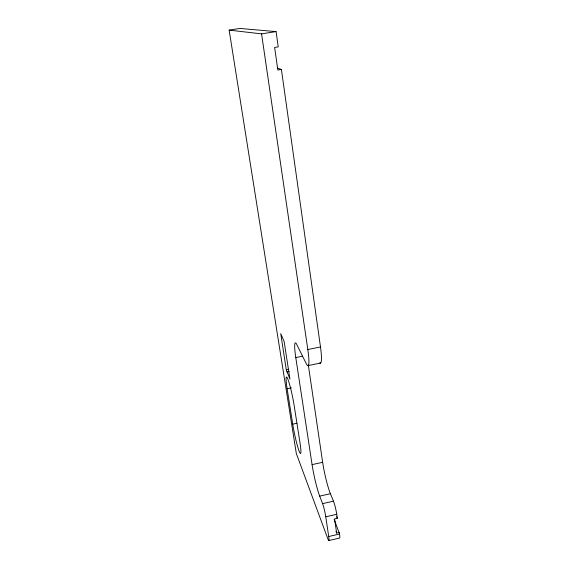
<?xml version="1.0" encoding="UTF-8"?>
<svg xmlns="http://www.w3.org/2000/svg" width="569" height="569" viewBox="0 0 569 569"><rect width="100%" height="100%" fill="white"/><g stroke="black" fill="none" stroke-linecap="round" stroke-linejoin="round"><path stroke-width="0.85" d="M319.714 362.951A26.43 3.62 78.6 0 0 320.489 346.962L281.406 69.461L277.843 70.037L274.628 47.447L278.227 46.878L276.079 31.601L239.969 28.45L229.143 30.121L296.321 453.514L327.872 538.886A9.637 0.953 77.4 0 0 328.718 536.524L339.579 534.028L334.159 519.355M328.718 540.55L339.487 538.068A9.623 1.067 77.2 0 0 339.579 534.028M336.002 531.446L336.642 533.082L339.352 532.463M328.718 536.524L325.767 516.787L336.734 514.298A9.652 1.095 77.3 0 0 333.484 501.189L330.418 493.714A23.834 2.753 77.6 0 1 322.651 462.313L308.313 364.971M336.734 514.298L337.31 518.274L334.572 518.892L336.642 533.082M229.143 30.121L261.562 33.863L307.808 349.53A26.48 3.236 78.6 0 1 306.25 363.641L296.805 344.558A24.567 2.767 78.5 0 0 295.78 357.581L312.082 464.631A23.87 2.454 77.7 0 0 319.686 496.118L322.58 503.636L333.484 501.189M319.686 496.118L330.418 493.714M312.082 464.631L322.651 462.313M292.729 424.154L287.125 388.741A20.733 1.949 78.4 0 1 287.793 378.975A20.733 1.949 78.4 0 1 294.273 406.195L300.019 442.974A20.527 1.878 78.2 0 1 299.145 451.181A20.527 1.878 78.2 0 1 292.729 424.154L296.926 423.265M287.125 388.741L291.392 387.852M286.285 369.772L280.737 333.619L284.13 341.464L289.948 379.139L286.285 369.772L288.718 369.274M308.313 365.554L320.688 363.015M286.804 371.934L289.244 371.436M307.808 349.53L320.489 346.962M295.78 357.581L302.616 356.194M261.562 33.863L276.079 31.601M277.259 68.031L281.406 69.461M336.642 516.631L337.31 518.274M322.58 503.636A9.666 0.974 77.5 0 1 325.767 516.787"/></g></svg>
